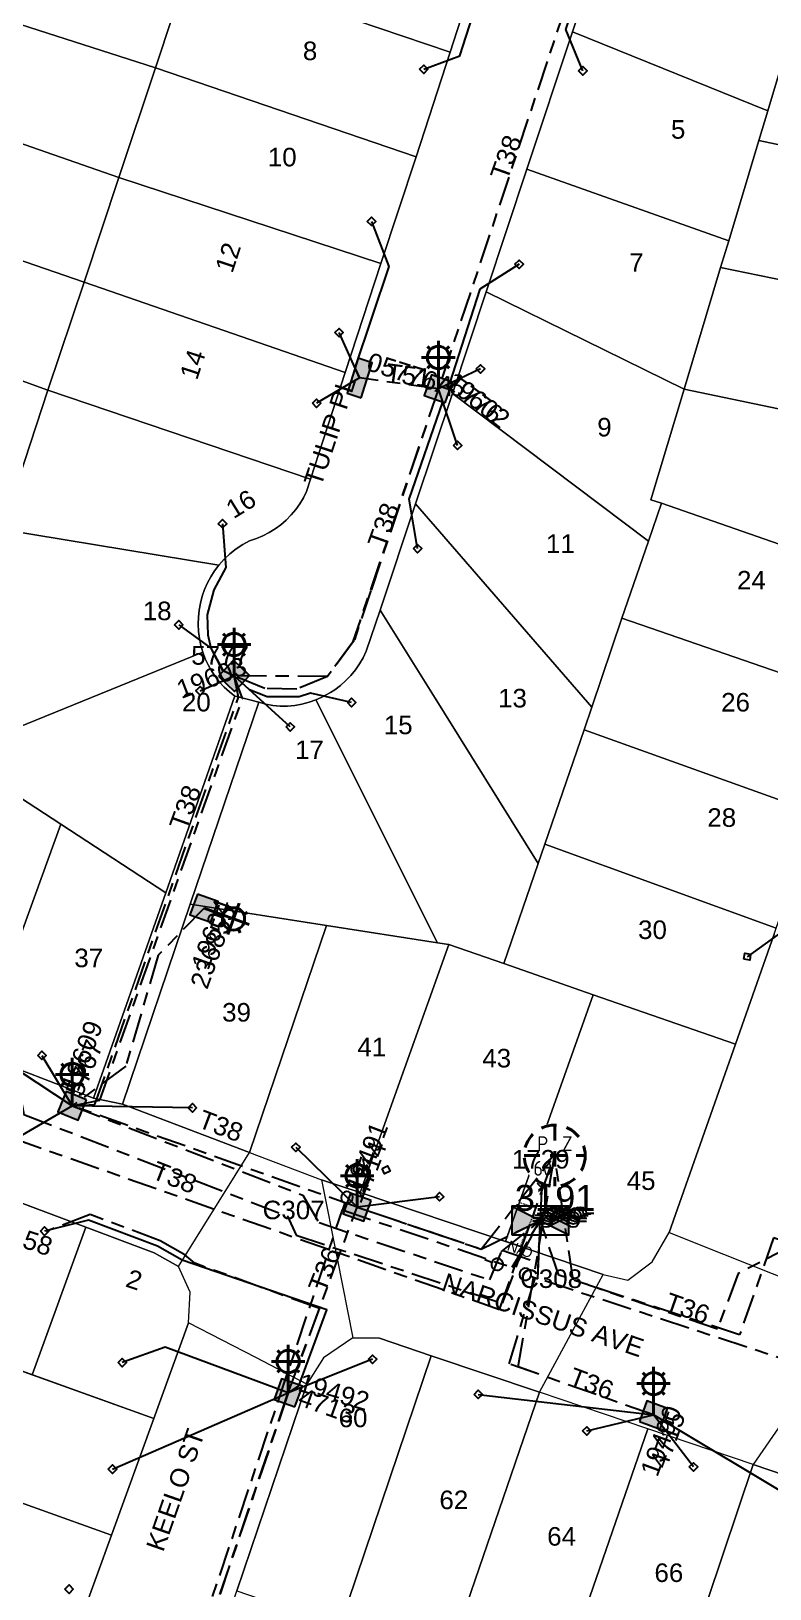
# Model space of a CAD drawing. Header units: metres. Extents: x 301341 to 310479, y 6262403 to 6265281.
# Drawn here: x 302919.6 to 303019.1, y 6264312.3 to 6264522.2 of the extents above; entities that cross this region are included whole.
import ezdxf
from ezdxf.enums import TextEntityAlignment as Align

# ---------------------------------------------------------------- set-up
doc = ezdxf.new("R2010")
doc.units = ezdxf.units.M
for name, pattern in [('Cable Exist UG', [8.2, 4, -1.2, 1.8, -1.2]), ('Dash', [5, 3, -2]), ('HIDDEN', [0.375, 0.25, -0.125]), ('HIDDEN2', [0.1875, 0.125, -0.0625])]:
    doc.linetypes.add(name, pattern=pattern)
doc.layers.get('0').update_dxf_attribs({"color": 6})
for name, color, linetype, lineweight in [('Cadastre Buildings_SP_EXT', 9, 'Continuous', 5), ('Cadastre Land Parcels_SP_EXT', 9, 'Continuous', 5), ('Cadastre Other Property_SP_EXT', 9, 'HIDDEN', 5), ('Cadastre Roads_SP_EXT', 9, 'Continuous', 5)]:
    doc.layers.add(name, color=color, linetype=linetype, lineweight=lineweight)
for name, color, linetype in [('Equip_HV_EXT', 7, 'Continuous'), ('Equip_LV_EXT', 7, 'Continuous'), ('Equip_SL_EXT', 7, 'Continuous'), ('Equip_SP_SL_EXT', 7, 'Continuous'), ('Mains_HV_EXT', 7, 'Continuous'), ('Mains_LV_EXT', 7, 'Continuous'), ('Mains_SL_EXT', 7, 'Continuous'), ('Services_SP_EXT', 7, 'Continuous'), ('Sub_SP_EXT', 7, 'Continuous'), ('SupportsUG_SP_LV_EXT', 7, 'Continuous'), ('SupportsUG_SP_LV_SL_EXT', 7, 'Continuous'), ('Trench_SP_EXT', 7, 'Continuous')]:
    doc.layers.add(name, color=color, linetype=linetype)
doc.styles.add('COLUMN_LABEL', font='arial.ttf')
doc.styles.add('iecARIAL', font='arial.ttf', dxfattribs={"height": 2})
doc.styles.add('IESYMBOL1', font='isocp.shx')
doc.styles.add('POLE_LABEL', font='arial.ttf')
doc.styles.add('SLCP_LABEL', font='arial.ttf', dxfattribs={"height": 3.5})
doc.styles.get("Standard").update_dxf_attribs({"font": 'arial.ttf'})
doc.styles.add('SWITCH_LABEL', font='arial.ttf', dxfattribs={"height": 2.5})

# ---------------------------------------------------------------- blocks, each defined once
blk = doc.blocks.new('SUB_PADMOUNT_EXT')
for points in [[(0, 0), (-3.84, 1.92), (-3.84, -1.92)], [(0, 0), (3.84, 1.92), (3.84, -1.92)]]:
    blk.add_hatch(color=256).paths.add_polyline_path(points)
for p, q in [((3.84, 1.92), (-3.84, -1.92)), ((-3.84, 1.92), (3.84, -1.92))]:
    blk.add_line(p, q)
blk.add_lwpolyline([(-3.84, -1.92), (3.84, -1.92), (3.84, 1.92), (-3.84, 1.92)], close=True)
for tag, height, flags, p in [('ASSET_NUM', 3.5, 8, (2, 2)), ('STREET_CODE', 0.2, 9, (1.5, 0)), ('CONSTRUCTED_VOLTAGE', 0.2, 9, (1.5, -0.2)), ('OPERATING_VOLTAGE', 0.2, 9, (1.5, -0.6)), ('ORIENTATION', 0.2, 9, (1.5, -0.8)), ('OWNED_BY', 0.2, 9, (1.5, -1)), ('OPERATED_BY', 0.2, 9, (1.5, -1.2)), ('SECONDARY_VOLTAGE', 0.2, 9, (1.5, -1.6)), ('STATE', 0.2, 9, (1.5, -1.8)), ('SUBSTATION_TYPE', 0.2, 9, (1.5, -2.2)), ('NO_PHASES', 0.2, 9, (1.5, -0.4)), ('MAINTAINED_BY', 0.2, 9, (1.5, -1.4)), ('PARENT', 0.2, 9, (1.5, -2)), ('STREETNAME', 0.2, 9, (1.5, -3)), ('SUBURB', 0.2, 9, (1.5, -3.2)), ('Z', 0.2, 1, (1.5, -3.6)), ('USAGE', 0.2, 9, (1.5, -2.4)), ('LEGEND', 0.2, 9, (1.5, -2.6)), ('LOCATION', 0.2, 9, (1.5, -2.8)), ('NOTES', 0.2, 9, (1.5, -3.4))]:
    blk.add_attdef(tag, text='', height=height, dxfattribs=dict(flags=flags)).set_placement(p, align=Align.MIDDLE_LEFT)
blk = doc.blocks.new('COLUMN_EXT')
blk.add_hatch(color=256).paths.add_polyline_path([(-1.49, 1.48), (-1.49, -1.49), (1.48, -1.49), (1.48, 1.48)])
blk.add_lwpolyline([(-1.49, -1.49), (1.48, -1.49), (1.48, 1.48), (-1.49, 1.48)], close=True)
for tag, height, style, flags, p in [('ASSET_NUM', 2.5, 'COLUMN_LABEL', 8, (2, 2)), ('STRUCTURE_PLANT_NUMBER', 0.2, 'POLE_LABEL', 9, (1.81, 0.03)), ('STREET_CODE', 0.2, 'COLUMN_LABEL', 9, (1.81, -0.2))]:
    blk.add_attdef(tag, text='', height=height, dxfattribs=dict(style=style, flags=flags)).set_placement(p, align=Align.MIDDLE_LEFT)
at = {"flags": 9}
for tag, p in [('COLUMN_TYPE', (1.81, -0.4)), ('OWNED_BY', (1.81, -0.6)), ('STATE', (1.81, -0.8)), ('USAGE', (1.81, -1)), ('STREETNAME', (1.81, -1.6)), ('SUBURB', (1.81, -1.8)), ('LEGEND', (1.81, -1.2)), ('LOCATION', (1.81, -1.4)), ('NOTES', (1.81, -2))]:
    blk.add_attdef(tag, text='', height=0.2, dxfattribs=at).set_placement(p, align=Align.MIDDLE_LEFT)
at = {"flags": 1}
blk.add_attdef('Z', (1.81, -2.35), '', height=0.2, dxfattribs=at)
blk = doc.blocks.new('PILLAR_EXT')
blk.add_hatch(color=256).paths.add_polyline_path([(-2.475, 0.99), (-2.475, -0.99), (2.475, -0.99), (2.475, 0.99)])
blk.add_lwpolyline([(-2.475, -0.99), (2.475, -0.99), (2.475, 0.99), (-2.475, 0.99)], close=True)
at = {"style": 'iecARIAL', "flags": 8}
blk.add_attdef('ASSET_NUM', (1.5, 3.5), '', height=2.5, dxfattribs=at)
for tag, p, flags in [('OWNED_BY', (0, -0.2), 9), ('STATE', (0, -0.4), 9), ('SUPPORT_TYPE', (0, -0.6), 9), ('STREETNAME', (0, -1.8), 9), ('SUBURB', (0, -2), 1), ('USAGE', (0, -0.8), 9), ('LEGEND', (0, -1), 9), ('LOCATION', (0, -1.2), 9), ('NOTES', (0, -1.4), 9), ('PARENT', (0, -1.6), 9)]:
    blk.add_attdef(tag, p, '', height=0.2, dxfattribs=dict(flags=flags))
blk = doc.blocks.new('SL_LANTERN_EXT')
at = {"lineweight": 40}
for p, q in [((0, 1.97), (0, 6.47)), ((-2.25, 4.22), (2.25, 4.22)), ((-1.46, 5.68), (-1.06, 5.28)), ((1.46, 5.68), (1.06, 5.28)), ((-1.46, 2.76), (-1.06, 3.16)), ((0, 0), (0, 2.72)), ((1.46, 2.76), (1.06, 3.16))]:
    blk.add_line(p, q, dxfattribs=at)
blk.add_circle((0, 4.22), 1.5, dxfattribs=at)
at = {"style": 'iecARIAL', "flags": 8}
blk.add_attdef('ASSET_NUM', (1.5, 1.5), '', height=2.5, dxfattribs=at)
for tag, p, height, flags in [('OPERATING_VOLTAGE', (0.98, -1.65), 0.2, 9), ('ORIENTATION', (0.98, -1.85), 0.2, 9), ('OWNED_BY', (0.98, -2.05), 0.2, 9), ('STATE', (0.98, -2.25), 0.2, 9), ('CONSTRUCTED_VOLTAGE', (0.98, -0.65), 0.2, 9), ('CONTROL_TYPE', (0.98, -0.85), 0.2, 9), ('LANTERN_PURPOSE', (0.98, -1.05), 0.2, 9), ('LANTERN_TYPE', (0.98, -1.25), 0.2, 9), ('NO_PHASES', (0.98, -1.45), 0.2, 9), ('LNUMBER', (2.18, -3.25), 2.5, 8), ('USAGE', (0.98, -2.45), 0.2, 9), ('CEXIST', (0.98, -2.65), 0.2, 9), ('CNEW', (0.98, -2.85), 0.2, 9), ('CNUMBER', (0.98, -3.05), 0.2, 9), ('CREMOVE', (0.98, -3.25), 0.2, 9), ('CREPLACE', (0.98, -3.45), 0.2, 9), ('LKINGHEIGHT', (0.98, -3.65), 0.2, 9), ('LBRACKET', (0.98, -3.85), 0.2, 9), ('LBRACKETVOCAB', (0.98, -4.05), 0.2, 9), ('LCATEGORY', (0.98, -4.25), 0.2, 9), ('LCHARGE1', (0.98, -4.45), 0.2, 9), ('LCHARGE1PERCENT', (0.98, -4.65), 0.2, 9), ('LCHARGE2', (0.98, -4.85), 0.2, 9), ('LCHARGE2PERCENT', (0.98, -5.05), 0.2, 9), ('LCHARGE3', (0.98, -5.25), 0.2, 9), ('LCHARGE3PERCENT', (0.98, -5.45), 0.2, 9), ('LEXIST', (0.98, -5.65), 0.2, 9), ('LLAMP', (0.98, -5.85), 0.2, 9), ('LLAMPVOCAB', (0.98, -6.05), 0.2, 9), ('LMAST', (0.98, -6.25), 0.2, 9), ('LMASTVOCAB', (0.98, -6.45), 0.2, 9), ('LNEW', (0.98, -6.65), 0.2, 9), ('LANTNUMBER', (0.98, -6.85), 0.2, 9), ('LOUTREACH', (0.98, -7.25), 0.2, 9), ('LOUTREACHVOCAB', (0.98, -7.45), 0.2, 9), ('LRATECODE', (0.98, -7.65), 0.2, 9), ('LREMOVE', (0.98, -7.85), 0.2, 9), ('LREPLACE', (0.98, -8.05), 0.2, 9), ('LTYPE', (0.98, -8.25), 0.2, 9), ('LTYPEVOCAB', (0.98, -8.45), 0.2, 9), ('STREETNAME', (0.98, -9.25), 0.2, 9), ('SUBURB', (0.98, -9.45), 0.2, 1), ('LEGEND', (0.98, -8.65), 0.2, 9), ('LOCATION', (0.98, -8.85), 0.2, 9), ('NOTES', (0.98, -9.05), 0.2, 9)]:
    blk.add_attdef(tag, p, '', height=height, dxfattribs=dict(flags=flags))
blk = doc.blocks.new('CCP_EXT')
at = {"flags": 9}
for tag, p in [('STATE', (0, -1.8)), ('NOTES', (0, -2))]:
    blk.add_attdef(tag, text='', height=0.2, dxfattribs=at).set_placement(p, align=Align.MIDDLE_LEFT)
blk.add_wipeout([(0, 0.57), (0.57, 0), (0, -0.57), (-0.57, 0)])
blk.add_lwpolyline([(-0.57, 0), (0, 0.57), (0.57, 0), (0, -0.57), (-0.57, 0)])
at = {"flags": 1}
blk.add_attdef('Z', (0, 0), '', height=0.2, dxfattribs=at)
at = {"flags": 9}
for tag, p in [('CCP_TYPE', (0, 0)), ('CONSTRUCTED_VOLTAGE', (0, -0.2)), ('OPERATING_VOLTAGE', (0, -0.6)), ('ORIENTATION', (0, -0.8)), ('OWNED_BY', (0, -1)), ('NO_PHASES', (0, -0.4)), ('USAGE', (0, -1.2)), ('LEGEND', (0, -1.4)), ('LIFE_SUPPORT', (0, -1.6))]:
    blk.add_attdef(tag, text='', height=0.2, dxfattribs=at).set_placement(p, align=Align.MIDDLE_LEFT)
blk = doc.blocks.new('LV_UG_DFUSE_CLOSED_EXT')
for points in [[(1, 0), (0, 0)], [(5.04, 0.73), (2.16, -0.72)], [(5.05, -0.71), (2.16, 0.72)], [(6.2, 0.01), (7.2, 0.01)]]:
    blk.add_lwpolyline(points)
for centre in [(1.8, 0), (5.4, 0.01)]:
    blk.add_circle(centre, 0.8)
at = {"flags": 9}
for tag, p in [('ACTUAL_STATUS', (0, 0)), ('CONSTRUCTED_VOLTAGE', (0, -0.2)), ('OPERATING_VOLTAGE', (0, -0.6)), ('ORIENTATION', (0, -0.8)), ('STATE', (0, -1)), ('SWITCH_TYPE', (0, -1.2)), ('NO_PHASES', (0, -0.4)), ('USAGE', (0, -1.4)), ('NOTES', (0, -1.6))]:
    blk.add_attdef(tag, text='', height=0.2, dxfattribs=at).set_placement(p, align=Align.MIDDLE_LEFT)
at = {"flags": 1}
blk.add_attdef('Z', (0, 0), '', height=0.2, dxfattribs=at)
blk = doc.blocks.new('SWG_HOLEC_SU_NO_EXT')
blk.add_line((1.8, -2), (5.8, -2))
for points in [[(1, 0), (0, 0)], [(6.6, 0), (7.6, 0)]]:
    blk.add_lwpolyline(points)
for points in [[(1.8, -0.8, 1), (1.8, 0.8, 1)], [(5.8, -0.8, 1), (5.8, 0.8, 1)]]:
    blk.add_lwpolyline(points, format="xyb", close=True)
at = {"insert": (5.31, -3.64), "char_height": 1.4, "width": 3.8863, "attachment_point": 1, "rotation": 180}
blk.add_mtext('{\\fArial|b0|i0|c0|p34;N/O}', dxfattribs=at)
at = {"style": 'SWITCH_LABEL', "flags": 8}
blk.add_attdef('ASSET_NUM', text='', height=2.5, rotation=179.9544, dxfattribs=at).set_placement((-2.4, 0), align=Align.MIDDLE_LEFT)
at = {"flags": 1}
blk.add_attdef('Z', (0, 0), '', height=0.2, dxfattribs=at)
at = {"flags": 9}
for tag, p in [('ACTUAL_STATUS', (0, -0.4)), ('CONSTRUCTED_VOLTAGE', (0, -0.6)), ('OPERATING_VOLTAGE', (0, -1)), ('ORIENTATION', (0, -1.2)), ('OWNED_BY', (0, -1.4)), ('STATE', (0, -1.8)), ('SWITCH_TYPE', (0, -2)), ('NO_PHASES', (0, -0.8)), ('PARENT', (0, -1.6)), ('USAGE', (0, -2.2)), ('STREETNAME', (0, -2.6)), ('SUBURB', (0, -2.8)), ('LOCATION', (0, -2.4)), ('NOTES', (0, -3))]:
    blk.add_attdef(tag, text='', height=0.2, dxfattribs=at).set_placement(p, align=Align.MIDDLE_LEFT)
at = {"style": 'SWITCH_LABEL', "flags": 9}
blk.add_attdef('STREET_CODE', text='', height=0.2, dxfattribs=at).set_placement((0, -0.2), align=Align.MIDDLE_LEFT)
blk = doc.blocks.new('SWG_HOLEC_SU_EXT')
blk.add_line((1.8, -2), (5.8, -2))
for points in [[(1, 0), (0, 0)], [(6.6, 0), (7.6, 0)]]:
    blk.add_lwpolyline(points)
for points in [[(1.8, -0.8, 1), (1.8, 0.8, 1)], [(5.8, -0.8, 1), (5.8, 0.8, 1)]]:
    blk.add_lwpolyline(points, format="xyb", close=True)
at = {"style": 'SWITCH_LABEL', "flags": 8}
blk.add_attdef('ASSET_NUM', text='', height=2.5, rotation=179.9544, dxfattribs=at).set_placement((-2.4, 0), align=Align.MIDDLE_LEFT)
at = {"flags": 1}
blk.add_attdef('Z', (0, 0), '', height=0.2, dxfattribs=at)
at = {"flags": 9}
for tag, p in [('ACTUAL_STATUS', (0, -0.4)), ('CONSTRUCTED_VOLTAGE', (0, -0.6)), ('OPERATING_VOLTAGE', (0, -1)), ('ORIENTATION', (0, -1.2)), ('OWNED_BY', (0, -1.4)), ('STATE', (0, -1.8)), ('SWITCH_TYPE', (0, -2)), ('NO_PHASES', (0, -0.8)), ('PARENT', (0, -1.6)), ('USAGE', (0, -2.2)), ('STREETNAME', (0, -2.6)), ('SUBURB', (0, -2.8)), ('LOCATION', (0, -2.4)), ('NOTES', (0, -3))]:
    blk.add_attdef(tag, text='', height=0.2, dxfattribs=at).set_placement(p, align=Align.MIDDLE_LEFT)
at = {"style": 'SWITCH_LABEL', "flags": 9}
blk.add_attdef('STREET_CODE', text='', height=0.2, dxfattribs=at).set_placement((0, -0.2), align=Align.MIDDLE_LEFT)
blk = doc.blocks.new('SLCP_ZELL_EXT')
blk.add_wipeout([(-0.14, 4.3), (-0.4, 4.28), (-0.67, 4.25), (-0.94, 4.2), (-1.2, 4.13), (-1.46, 4.05), (-1.71, 3.95), (-1.95, 3.83), (-2.19, 3.7), (-2.42, 3.56), (-2.64, 3.4), (-2.85, 3.23), (-3.04, 3.04), (-3.23, 2.85), (-3.4, 2.64), (-3.56, 2.42), (-3.7, 2.19), (-3.83, 1.95), (-3.95, 1.71), (-4.05, 1.46), (-4.13, 1.2), (-4.2, 0.94), (-4.25, 0.67), (-4.28, 0.4), (-4.3, 0.14), (-4.3, -0.14), (-4.28, -0.4), (-4.25, -0.67), (-4.2, -0.94), (-4.13, -1.2), (-4.05, -1.46), (-3.95, -1.71), (-3.83, -1.95), (-3.7, -2.19), (-3.56, -2.42), (-3.4, -2.64), (-3.23, -2.85), (-3.04, -3.04), (-2.85, -3.23), (-2.64, -3.4), (-2.42, -3.56), (-2.19, -3.7), (-1.95, -3.83), (-1.71, -3.95), (-1.46, -4.05), (-1.2, -4.13), (-0.94, -4.2), (-0.67, -4.25), (-0.4, -4.28), (-0.14, -4.3), (0.14, -4.3), (0.4, -4.28), (0.67, -4.25), (0.94, -4.2), (1.2, -4.13), (1.46, -4.05), (1.71, -3.95), (1.95, -3.83), (2.19, -3.7), (2.42, -3.56), (2.64, -3.4), (2.85, -3.23), (3.04, -3.04), (3.23, -2.85), (3.4, -2.64), (3.56, -2.42), (3.7, -2.19), (3.83, -1.95), (3.95, -1.71), (4.05, -1.46), (4.13, -1.2), (4.2, -0.94), (4.25, -0.67), (4.28, -0.4), (4.3, -0.14), (4.3, 0.14), (4.28, 0.4), (4.25, 0.67), (4.2, 0.94), (4.13, 1.2), (4.05, 1.46), (3.95, 1.71), (3.83, 1.95), (3.7, 2.19), (3.56, 2.42), (3.4, 2.64), (3.23, 2.85), (3.04, 3.04), (2.85, 3.23), (2.64, 3.4), (2.42, 3.56), (2.19, 3.7), (1.95, 3.83), (1.71, 3.95), (1.46, 4.05), (1.2, 4.13), (0.94, 4.2), (0.67, 4.25), (0.4, 4.28), (0.14, 4.3)])
at = {"linetype": 'Dash', "lineweight": 40, "ltscale": 0.7}
for p, q in [((0, 4.11), (0, -4.11)), ((-4.11, 0), (4.11, 0))]:
    blk.add_line(p, q, dxfattribs=at)
blk.add_circle((0, 0), 4.11, dxfattribs=at)
at = {"lineweight": 40, "style": 'IESYMBOL1'}
for s, p in [('P', (-1.6, 0)), ('Z', (1.7, 0)), ('60', (-1.61, -3.31))]:
    blk.add_text(s, height=2, dxfattribs=at).set_placement(p, align=Align.BOTTOM_CENTER)
at = {"style": 'SLCP_LABEL'}
for tag, height, flags, p in [('ASSET_NUM', 2.5, 8, (2, 2)), ('STREET_CODE', 0.2, 9, (0, -0.2))]:
    blk.add_attdef(tag, text='', height=height, dxfattribs=dict(at, flags=flags)).set_placement(p, align=Align.MIDDLE_LEFT)
at = {"flags": 1}
blk.add_attdef('Z', (0, 0), '', height=0.2, dxfattribs=at)
at = {"flags": 9}
for tag, p in [('CONSTRUCTED_VOLTAGE', (0, -0.4)), ('CONTROL_TYPE', (0, -0.6)), ('OPERATING_VOLTAGE', (0, -1)), ('ORIENTATION', (0, -1.2)), ('OWNED_BY', (0, -1.4)), ('STATE', (0, -2)), ('NO_PHASES', (0, -0.8)), ('USAGE', (0, -1.6)), ('LOCATION', (0, -1.8)), ('NOTES', (0, -2.2))]:
    blk.add_attdef(tag, text='', height=0.2, dxfattribs=at).set_placement(p, align=Align.MIDDLE_LEFT)

msp = doc.modelspace()

# ---------------------------------------------------------------- linework, layer by layer
at = {"layer": 'Cadastre Buildings_SP_EXT', "linetype": 'Continuous'}
msp.add_lwpolyline([(302936.31, 6264517.28), (302901.03, 6264528.61), (302896.2, 6264514.74), (302931.4, 6264502.47), (302936.31, 6264517.28)], close=True, dxfattribs=at)
at = {"layer": 'Cadastre Land Parcels_SP_EXT', "linetype": 'Continuous'}
for points in [[(302980.84, 6264534.27), (302945.75, 6264545.67), (302940.94, 6264531.28), (302976.03, 6264519.38), (302980.84, 6264534.27)], [(302940.94, 6264531.28), (302905.98, 6264542.82), (302901.03, 6264528.61), (302936.31, 6264517.28), (302940.94, 6264531.28)], [(303023.03, 6264525.57), (303024.44, 6264530.29), (303014.37, 6264534.4), (302998.74, 6264540.81), (302992.5, 6264522.1), (303018.82, 6264511.46), (303023.03, 6264525.57)], [(302976.03, 6264519.38), (302940.94, 6264531.28), (302936.31, 6264517.28), (302971.42, 6264505.28), (302976.03, 6264519.38)], [(303051.35, 6264519.64), (303023.03, 6264525.57), (303018.82, 6264511.46), (303017.59, 6264507.45), (303047.53, 6264501.14), (303051.35, 6264519.64)], [(303018.82, 6264511.46), (302992.5, 6264522.1), (302986.35, 6264503.59), (303013.55, 6264493.96), (303017.59, 6264507.45), (303018.82, 6264511.46)], [(302971.42, 6264505.28), (302936.31, 6264517.28), (302931.4, 6264502.47), (302966.7, 6264490.88), (302971.42, 6264505.28)], [(302931.4, 6264502.47), (302896.2, 6264514.74), (302891.46, 6264501.23), (302891.23, 6264500.58), (302926.72, 6264488.39), (302931.4, 6264502.47)], [(303047.53, 6264501.14), (303017.59, 6264507.45), (303013.55, 6264493.96), (303012.42, 6264490.35), (303043.95, 6264483.88), (303047.53, 6264501.14)], [(302966.7, 6264490.88), (302931.4, 6264502.47), (302926.72, 6264488.39), (302961.89, 6264476.18), (302966.7, 6264490.88)], [(303013.55, 6264493.96), (302986.35, 6264503.59), (302980.87, 6264487.06), (303007.53, 6264473.95), (303012.42, 6264490.35), (303013.55, 6264493.96)], [(302926.72, 6264488.39), (302891.23, 6264500.58), (302886.45, 6264486.67), (302888.73, 6264485.81), (302921.85, 6264473.82), (302926.72, 6264488.39)], [(303043.95, 6264483.88), (303012.42, 6264490.35), (303007.53, 6264473.95), (303040.48, 6264467.1), (303043.95, 6264483.88)], [(302961.89, 6264476.18), (302926.72, 6264488.39), (302921.85, 6264473.83), (302957.22, 6264461.82), (302961.89, 6264476.18)], [(303004.47, 6264458.59), (303003.04, 6264459.06), (303007.53, 6264473.95), (302980.87, 6264487.06), (302976.33, 6264473.37), (303002.75, 6264453.46), (303004.47, 6264458.59)], [(302921.85, 6264473.83), (302888.73, 6264485.81), (302883.74, 6264471.68), (302917.12, 6264459.38), (302921.85, 6264473.83)], [(302957.22, 6264461.82), (302921.85, 6264473.83), (302917.12, 6264459.38), (302915.7, 6264455.04), (302944.88, 6264450.25), (302945.59, 6264451.04), (302946.36, 6264451.77), (302947.2, 6264452.43), (302948.08, 6264453.02), (302949.01, 6264453.53), (302949.92, 6264453.82), (302950.8, 6264454.19), (302951.65, 6264454.63), (302952.46, 6264455.13), (302953.23, 6264455.69), (302953.95, 6264456.32), (302954.62, 6264457), (302955.23, 6264457.73), (302955.78, 6264458.51), (302956.27, 6264459.32), (302956.69, 6264460.18), (302957.22, 6264461.82)], [(302999.16, 6264443.07), (303002.75, 6264453.46), (302976.33, 6264473.37), (302971.34, 6264458.48), (302995.1, 6264431.08), (302999.16, 6264443.07)], [(303040.48, 6264467.1), (303007.53, 6264473.95), (303003.04, 6264459.06), (303004.47, 6264458.59), (303036.17, 6264447.52), (303036.73, 6264449.03), (303040.48, 6264467.1)], [(302987.88, 6264410.02), (302988.78, 6264412.63), (302994.06, 6264428.03), (302995.1, 6264431.08), (302971.34, 6264458.48), (302966.59, 6264444.17), (302973.53, 6264433.03), (302987.88, 6264410.02)], [(303036.17, 6264447.52), (303004.47, 6264458.59), (303002.75, 6264453.46), (302999.16, 6264443.07), (303030.75, 6264432.17), (303036.17, 6264447.52)], [(302944.88, 6264450.25), (302915.7, 6264455.04), (302912.13, 6264444.38), (302910.49, 6264434.09), (302910.08, 6264431.53), (302909.02, 6264424.82), (302942.7, 6264438.49), (302942.44, 6264439.42), (302942.24, 6264440.36), (302942.12, 6264441.31), (302942.07, 6264442.27), (302942.1, 6264443.23), (302942.2, 6264444.18), (302942.37, 6264445.13), (302942.62, 6264446.05), (302942.94, 6264446.96), (302943.33, 6264447.83), (302943.78, 6264448.68), (302944.3, 6264449.48), (302944.88, 6264450.25)], [(302987.88, 6264410.02), (302973.53, 6264433.03), (302966.59, 6264444.17), (302964.71, 6264438.63), (302964.29, 6264437.76), (302963.81, 6264436.92), (302963.26, 6264436.12), (302962.65, 6264435.37), (302961.98, 6264434.68), (302961.26, 6264434.03), (302960.49, 6264433.45), (302959.92, 6264433.09), (302958.65, 6264432.4), (302957.94, 6264432.09), (302974.3, 6264399.33), (302975.83, 6264399.09), (302983.27, 6264396.54), (302987.88, 6264410.02)], [(303030.75, 6264432.17), (302999.16, 6264443.07), (302995.1, 6264431.08), (302994.06, 6264428.03), (303025.37, 6264416.79), (303030.66, 6264431.91), (303030.75, 6264432.17)], [(302947.02, 6264432.59), (302946.29, 6264433.16), (302945.6, 6264433.79), (302944.97, 6264434.47), (302944.39, 6264435.2), (302943.87, 6264435.97), (302943.42, 6264436.78), (302943.03, 6264437.63), (302942.7, 6264438.49), (302909.02, 6264424.82), (302923.58, 6264415.31), (302937.7, 6264406.09), (302946.99, 6264432.51), (302947.02, 6264432.59)], [(302974.3, 6264399.33), (302957.94, 6264432.09), (302957.01, 6264431.75), (302956.06, 6264431.49), (302955.1, 6264431.31), (302954.12, 6264431.22), (302953.13, 6264431.22), (302952.15, 6264431.31), (302951.19, 6264431.48), (302950.24, 6264431.75), (302940.98, 6264404.54), (302959.38, 6264401.68), (302974.3, 6264399.33)], [(303025.37, 6264416.79), (302994.06, 6264428.03), (302988.78, 6264412.63), (303019.95, 6264401.29), (303025.17, 6264416.1), (303025.37, 6264416.79)], [(302923.58, 6264415.31), (302909.02, 6264424.82), (302907.72, 6264420.6), (302898.23, 6264389.82), (302912.35, 6264384.4), (302923.58, 6264415.31)], [(302937.7, 6264406.09), (302923.58, 6264415.31), (302912.35, 6264384.4), (302927.97, 6264378.4), (302937.7, 6264406.09)], [(303019.95, 6264401.29), (302988.78, 6264412.63), (302987.88, 6264410.02), (302983.27, 6264396.54), (302995.29, 6264392.34), (303014.47, 6264385.66), (303019.67, 6264400.48), (303019.95, 6264401.29)], [(302959.38, 6264401.68), (302940.98, 6264404.54), (302931.88, 6264377.57), (302949, 6264371.09), (302959.38, 6264401.68)], [(302974.3, 6264399.33), (302959.38, 6264401.68), (302949, 6264371.09), (302958.69, 6264367.39), (302963.91, 6264365.68), (302975.83, 6264399.09), (302974.3, 6264399.33)], [(302983.27, 6264396.54), (302975.83, 6264399.09), (302963.91, 6264365.68), (302983.47, 6264359.06), (302995.29, 6264392.34), (302983.27, 6264396.54)], [(303014.47, 6264385.66), (302995.29, 6264392.34), (302983.47, 6264359.06), (302996.65, 6264354.62), (302999.96, 6264353.89), (303003.22, 6264356.35), (303005.54, 6264360.3), (303014.47, 6264385.66)], [(302926.93, 6264361.02), (302913.39, 6264366.1), (302906.04, 6264346.04), (302919.7, 6264341.13), (302926.93, 6264361.02)], [(302940.76, 6264348.14), (302940.98, 6264352.24), (302939.41, 6264355.71), (302936.17, 6264357.55), (302926.93, 6264361.02), (302919.7, 6264341.13), (302936.1, 6264335.24), (302940.76, 6264348.14)], [(302936.1, 6264335.24), (302906.03, 6264346.04), (302901.14, 6264332.72), (302900.31, 6264330.3), (302930.41, 6264319.52), (302936.1, 6264335.24)], [(302973.47, 6264343.69), (302966.5, 6264346.05), (302962.9, 6264346.08), (302958.95, 6264343.41), (302956.72, 6264339.86), (302947.27, 6264311.98), (302961.18, 6264307.25), (302973.47, 6264343.69)], [(302988.05, 6264338.76), (302973.47, 6264343.69), (302961.18, 6264307.25), (302975.58, 6264302.35), (302988.05, 6264338.76)], [(302990.08, 6264297.41), (303002.66, 6264333.84), (302988.05, 6264338.76), (302975.58, 6264302.35), (302990.08, 6264297.41)], [(303016.85, 6264329.02), (303002.66, 6264333.84), (302990.08, 6264297.41), (303004.56, 6264292.48), (303016.85, 6264329.02)], [(302930.41, 6264319.52), (302900.31, 6264330.3), (302895.19, 6264316.36), (302924.34, 6264302.8), (302930.41, 6264319.52)], [(303031.86, 6264323.91), (303016.85, 6264329.02), (303004.56, 6264292.48), (303019.34, 6264287.45), (303031.86, 6264323.91)]]:
    msp.add_lwpolyline(points, close=True, dxfattribs=at)
at = {"layer": 'Cadastre Other Property_SP_EXT', "linetype": 'HIDDEN2'}
msp.add_lwpolyline([(302983.47, 6264359.15), (302985.48, 6264358.47), (302987.61, 6264363.56), (302985.31, 6264364.34), (302983.47, 6264359.15)], close=True, dxfattribs=at)
at = {"layer": 'Cadastre Roads_SP_EXT', "linetype": 'Continuous'}
msp.add_lwpolyline([(303141.94, 6264311.76), (303126.31, 6264316.78), (303110.92, 6264320.98), (303096.63, 6264324.9), (303081.16, 6264329.09), (303066.98, 6264332.92), (303052.48, 6264336.85), (303040.34, 6264339.72), (303035.89, 6264341.32), (303027.34, 6264344.27), (303022.45, 6264337.16), (303016.85, 6264329.02), (303031.86, 6264323.91), (303035.48, 6264322.69), (303046.35, 6264319.67), (303061.62, 6264315.39), (303075.91, 6264311.37)], dxfattribs=at)
at = {"layer": 'Mains_HV_EXT', "linetype": 'Cable Exist UG'}
for points in [[(302961.51, 6264363.33), (302984.35, 6264355.6), (302988.16, 6264361.91)], [(302987.84, 6264354.07), (302988.16, 6264361.91)]]:
    msp.add_lwpolyline(points, dxfattribs=at)
at = {"layer": 'Mains_LV_EXT', "linetype": 'Cable Exist UG'}
for points in [[(302974.43, 6264474.01), (302963.83, 6264475.46)], [(302954.21, 6264338.69), (302963.49, 6264363.71)], [(302963.49, 6264363.71), (302965.36, 6264363.08)], [(302965.36, 6264363.08), (302980.2, 6264358.06), (302988.16, 6264361.91)], [(303003.42, 6264335.7), (302983.98, 6264342.59), (302987.87, 6264355.48), (302988.16, 6264361.91)], [(303022.33, 6264358.65), (303019.58, 6264359.58), (303015, 6264346.49), (302990.66, 6264354.54), (302988.16, 6264361.91)], [(302937.1, 6264288.21), (302954.21, 6264338.69)]]:
    msp.add_lwpolyline(points, dxfattribs=at)
at = {"layer": 'Mains_SL_EXT', "linetype": 'Cable Exist UG'}
for points in [[(302954.21, 6264338.69), (302963.49, 6264363.71)], [(302954.21, 6264338.69), (302937.1, 6264288.21)]]:
    msp.add_lwpolyline(points, dxfattribs=at)
at = {"layer": 'Services_SP_EXT'}
msp.add_lwpolyline([(302905.52, 6264365.96), (302925.11, 6264377.36)], dxfattribs=at)

# ---------------------------------------------------------------- block references
at = {"layer": 'Equip_HV_EXT'}
ref = msp.add_blockref('SWG_HOLEC_SU_NO_EXT', (302987.84, 6264354.07), dxfattribs=dict(at, rotation=160.6307862901437))
ref.add_attrib('ASSET_NUM', 'C308', dxfattribs={"layer": '0', "height": 2.5, "style": 'SWITCH_LABEL'}).set_placement((302985.44, 6264355.32), align=Align.TOP_LEFT)
at = {"layer": 'Equip_LV_EXT'}
for p in [(302987.42, 6264362.58), (302987.75, 6264362.82), (302988.16, 6264362.91), (302987.17, 6264361.8), (302987.21, 6264362.22)]:
    msp.add_blockref('LV_UG_DFUSE_CLOSED_EXT', p, dxfattribs=at)
at = {"layer": 'Equip_SP_SL_EXT'}
ref = msp.add_blockref('SL_LANTERN_EXT', (302974.43, 6264474.01), dxfattribs=at)
ref.add_attrib('ASSET_NUM', '19602', dxfattribs={"layer": '0', "height": 2.5, "rotation": 321.8617, "style": 'iecARIAL'}).set_placement((302975.93, 6264475.51), align=Align.MIDDLE_LEFT)
ref = msp.add_blockref('SL_LANTERN_EXT', (302946.91, 6264435.32), dxfattribs=at)
ref.add_attrib('ASSET_NUM', '19603', dxfattribs={"layer": '0', "height": 2.5, "rotation": 20.9954, "style": 'iecARIAL'}).set_placement((302948.41, 6264436.82), align=Align.MIDDLE_RIGHT)
ref = msp.add_blockref('SL_LANTERN_EXT', (302942.87, 6264403.99), dxfattribs=dict(at, rotation=250.2078264920328))
ref.add_attrib('ASSET_NUM', '19604', dxfattribs={"layer": '0', "height": 2.5, "rotation": 70.2803, "style": 'iecARIAL'}).set_placement((302944.37, 6264405.5), align=Align.TOP_RIGHT)
ref = msp.add_blockref('SL_LANTERN_EXT', (302925.11, 6264377.36), dxfattribs=at)
ref.add_attrib('ASSET_NUM', '19609', dxfattribs={"layer": '0', "height": 2.5, "rotation": 69.542, "style": 'iecARIAL'}).set_placement((302926.61, 6264378.86), align=Align.BOTTOM_LEFT)
ref = msp.add_blockref('SL_LANTERN_EXT', (302963.49, 6264363.71), dxfattribs=at)
ref.add_attrib('ASSET_NUM', '19491', dxfattribs={"layer": '0', "height": 2.5, "rotation": 69.2812, "style": 'iecARIAL'}).set_placement((302964.99, 6264365.22), align=Align.BOTTOM_LEFT)
ref = msp.add_blockref('SL_LANTERN_EXT', (302954.21, 6264338.69), dxfattribs=at)
ref.add_attrib('ASSET_NUM', '19492', dxfattribs={"layer": '0', "height": 2.5, "rotation": 343.4423, "style": 'iecARIAL'}).set_placement((302955.71, 6264340.19), align=Align.MIDDLE_LEFT)
ref = msp.add_blockref('SL_LANTERN_EXT', (303003.42, 6264335.7), dxfattribs=at)
ref.add_attrib('ASSET_NUM', '19490', dxfattribs={"layer": '0', "height": 2.5, "rotation": 69.8614, "style": 'iecARIAL'}).set_placement((303004.92, 6264337.2), align=Align.TOP_RIGHT)
at = {"layer": 'Sub_SP_EXT'}
ref = msp.add_blockref('SUB_PADMOUNT_EXT', (302988.16, 6264361.91), dxfattribs=at)
ref.add_attrib('ASSET_NUM', '3191', dxfattribs={"layer": '0', "height": 3.5}).set_placement((302990.16, 6264362.16), align=Align.BOTTOM_CENTER)
at = {"layer": 'SupportsUG_SP_LV_EXT'}
ref = msp.add_blockref('PILLAR_EXT', (302963.83, 6264475.46), dxfattribs=dict(at, rotation=72.45009944639479))
ref.add_attrib('ASSET_NUM', '05776A', dxfattribs={"layer": '0', "height": 2.5, "rotation": 342.5866, "style": 'iecARIAL'}).set_placement((302965.33, 6264478.96), align=Align.TOP_LEFT)
at = {"layer": 'SupportsUG_SP_LV_SL_EXT'}
ref = msp.add_blockref('COLUMN_EXT', (302974.43, 6264474.01), dxfattribs=dict(at, rotation=70.57339432262617))
ref.add_attrib('ASSET_NUM', '5776', dxfattribs={"layer": '0', "height": 2.5, "rotation": 323.5518, "style": 'COLUMN_LABEL'}).set_placement((302976.43, 6264474.76), align=Align.MIDDLE_LEFT)
ref = msp.add_blockref('COLUMN_EXT', (302946.91, 6264435.32), dxfattribs=dict(at, rotation=316.6120433982643))
ref.add_attrib('ASSET_NUM', '5777', dxfattribs={"layer": '0', "height": 2.5, "style": 'COLUMN_LABEL'}).set_placement((302948.91, 6264436.07), align=Align.BOTTOM_RIGHT)
ref = msp.add_blockref('COLUMN_EXT', (302942.87, 6264403.99), dxfattribs=dict(at, rotation=250.2078264920328))
ref.add_attrib('ASSET_NUM', '236855', dxfattribs={"layer": '0', "height": 2.5, "rotation": 70.2803, "style": 'COLUMN_LABEL'}).set_placement((302944.87, 6264404.75), align=Align.TOP_RIGHT)
ref = msp.add_blockref('COLUMN_EXT', (302925.11, 6264377.36), dxfattribs=dict(at, rotation=157.7936448017468))
ref.add_attrib('ASSET_NUM', '5767', dxfattribs={"layer": '0', "height": 2.5, "rotation": 67.9023, "style": 'COLUMN_LABEL'}).set_placement((302927.11, 6264378.11), align=Align.BOTTOM_LEFT)
ref = msp.add_blockref('COLUMN_EXT', (302963.49, 6264363.71), dxfattribs=dict(at, rotation=160.5097375877126))
ref.add_attrib('ASSET_NUM', '4714', dxfattribs={"layer": '0', "height": 2.5, "rotation": 69.2812, "style": 'COLUMN_LABEL'}).set_placement((302965.49, 6264364.47), align=Align.BOTTOM_LEFT)
ref = msp.add_blockref('COLUMN_EXT', (302954.21, 6264338.69), dxfattribs=dict(at, rotation=70.18523815284509))
ref.add_attrib('ASSET_NUM', '4713', dxfattribs={"layer": '0', "height": 2.5, "rotation": 340.1487, "style": 'COLUMN_LABEL'}).set_placement((302956.21, 6264339.44), align=Align.TOP_LEFT)
ref = msp.add_blockref('COLUMN_EXT', (303003.42, 6264335.7), dxfattribs=dict(at, rotation=340.1407098629705))
ref.add_attrib('ASSET_NUM', '4715', dxfattribs={"layer": '0', "height": 2.5, "rotation": 70.1769, "style": 'COLUMN_LABEL'}).set_placement((303005.42, 6264336.45), align=Align.TOP_RIGHT)

# ---------------------------------------------------------------- texts
at = {"layer": 'Cadastre Land Parcels_SP_EXT'}
for s, p in [('8', (302956.18, 6264518.3)), ('5', (303005.76, 6264507.71)), ('10', (302951.46, 6264503.98)), ('7', (303000.14, 6264489.78)), ('9', (302995.83, 6264467.58)), ('11', (302988.93, 6264451.89)), ('24', (303014.66, 6264446.96)), ('18', (302934.61, 6264442.82)), ('20', (302939.89, 6264430.52)), ('13', (302982.47, 6264431.06)), ('26', (303012.52, 6264430.51)), ('15', (302967.08, 6264427.45)), ('17', (302955.13, 6264424.1)), ('28', (303010.66, 6264414.97)), ('30', (303001.33, 6264399.85)), ('37', (302925.4, 6264396.05)), ('39', (302945.31, 6264388.72)), ('41', (302963.52, 6264384.04)), ('43', (302980.35, 6264382.54)), ('45', (302999.8, 6264366.03)), ('60', (302961, 6264334.05)), ('62', (302974.57, 6264323.01)), ('64', (302989.09, 6264318.09)), ('66', (303003.54, 6264313.19))]:
    msp.add_text(s, height=2.5, dxfattribs=at).set_placement(p)
for s, rotation, p in [('12', 71.8634, (302946.68, 6264489.48)), ('14', 72.0017, (302941.92, 6264475.06)), ('16', 31.7315, (302946.84, 6264456.41)), ('58', 341.5608, (302918.24, 6264358.3)), ('2', 341.5588, (302932.15, 6264353.05))]:
    msp.add_text(s, height=2.5, rotation=rotation, dxfattribs=at).set_placement(p)
at = {"layer": 'Cadastre Roads_SP_EXT'}
for s, rotation, p in [('NARCISSUS AVE', 341.3271, (302974.7, 6264352.52)), ('KEELO ST', 70.7016, (302937.36, 6264317.12))]:
    msp.add_text(s, height=2.5, rotation=rotation, dxfattribs=at).set_placement(p)
at = {"layer": 'Mains_LV_EXT'}
for s, rotation, p in [('T38', 70.537, (302983.71, 6264501.95)), ('T51', 352.2262, (302967.25, 6264474.99)), ('T38', 70.429, (302967.2, 6264452.38)), ('T38', 70.0372, (302940.47, 6264414.34)), ('T38', 338.6317, (302935.64, 6264367.65)), ('T36', 68.5726, (302959.16, 6264352.04)), ('T36', 340.5939, (303004.73, 6264349.89)), ('T36', 339.3534, (302991.8, 6264339.82))]:
    msp.add_text(s, height=2.5, rotation=rotation, dxfattribs=at).set_placement(p)

# ---------------------------------------------------------------- next in the draw order: block references
at = {"layer": 'Services_SP_EXT'}
for p in [(302972.46, 6264517.07), (302993.89, 6264516.85), (302965.43, 6264496.56), (302985.31, 6264490.78), (302961.05, 6264481.58), (302980.1, 6264476.68), (302958.03, 6264472.05), (302977.03, 6264466.37), (302945.36, 6264455.82), (302971.64, 6264452.46), (302939.46, 6264442.19), (302942.33, 6264433.29), (302962.74, 6264431.72), (302954.48, 6264428.43), (302921.04, 6264384.16), (302941.3, 6264377.1), (302955.23, 6264371.78), (302988.37, 6264366.9), (302974.6, 6264365.11), (302921.4, 6264360.47), (302931.85, 6264342.75), (302965.57, 6264343.2), (302979.81, 6264338.48), (302994.42, 6264333.54), (302930.53, 6264328.39), (303008.79, 6264328.69), (302924.68, 6264312.22)]:
    msp.add_blockref('CCP_EXT', p, dxfattribs=at)
for p, rotation in [((303016.03, 6264397.46), 35.71868340665349), ((302967.39, 6264368.73), 340.1956319601895)]:
    msp.add_blockref('CCP_EXT', p, dxfattribs=dict(at, rotation=rotation))

# ---------------------------------------------------------------- next in the draw order: linework, layer by layer
at = {"layer": 'Cadastre Roads_SP_EXT', "linetype": 'Continuous'}
for points in [[(302980.84, 6264534.27), (302976.03, 6264519.38), (302971.42, 6264505.28), (302966.7, 6264490.88), (302961.89, 6264476.18), (302957.22, 6264461.82), (302956.69, 6264460.18), (302956.27, 6264459.32), (302955.78, 6264458.51), (302955.23, 6264457.73), (302954.62, 6264457), (302953.95, 6264456.32), (302953.23, 6264455.69), (302952.46, 6264455.13), (302951.65, 6264454.63), (302950.8, 6264454.19), (302949.92, 6264453.82), (302949.01, 6264453.53), (302948.08, 6264453.02), (302947.2, 6264452.43), (302946.36, 6264451.77), (302945.59, 6264451.04), (302944.88, 6264450.25), (302944.3, 6264449.48), (302943.78, 6264448.68), (302943.33, 6264447.83), (302942.94, 6264446.96), (302942.62, 6264446.05), (302942.37, 6264445.13), (302942.2, 6264444.18), (302942.1, 6264443.23), (302942.07, 6264442.27), (302942.12, 6264441.31), (302942.24, 6264440.36), (302942.44, 6264439.42), (302942.7, 6264438.49), (302943.03, 6264437.63), (302943.42, 6264436.78), (302943.87, 6264435.97), (302944.39, 6264435.2), (302944.97, 6264434.47), (302945.6, 6264433.79), (302946.29, 6264433.16), (302947.02, 6264432.59), (302947.28, 6264432.52), (302950.24, 6264431.75), (302951.19, 6264431.48), (302952.15, 6264431.31), (302953.13, 6264431.22), (302954.12, 6264431.22), (302955.1, 6264431.31), (302956.06, 6264431.49), (302957.01, 6264431.75), (302957.94, 6264432.09), (302958.65, 6264432.4), (302959.92, 6264433.09), (302960.49, 6264433.45), (302961.26, 6264434.03), (302961.98, 6264434.68), (302962.65, 6264435.37), (302963.26, 6264436.12), (302963.81, 6264436.92), (302964.29, 6264437.76), (302964.71, 6264438.63), (302966.59, 6264444.17), (302971.34, 6264458.48), (302976.33, 6264473.37), (302980.87, 6264487.06), (302986.35, 6264503.59), (302992.5, 6264522.1), (302998.74, 6264540.81)], [(303019.67, 6264400.48), (303014.47, 6264385.66), (303005.54, 6264360.3), (303012.84, 6264357.39), (303022.66, 6264353.48)], [(302913.39, 6264366.1), (302936.17, 6264357.55), (302939.41, 6264355.71), (302942.97, 6264361.43), (302949, 6264371.09), (302931.88, 6264377.57), (302927.97, 6264378.4), (302912.35, 6264384.4)]]:
    msp.add_lwpolyline(points, dxfattribs=at)
for points in [[(302950.24, 6264431.75), (302947.28, 6264432.52), (302947.02, 6264432.59), (302946.99, 6264432.51), (302937.7, 6264406.09), (302927.97, 6264378.4), (302931.88, 6264377.57), (302940.98, 6264404.54), (302950.24, 6264431.75)], [(302963.91, 6264365.68), (302958.69, 6264367.39), (302960.78, 6264356.81), (302962.9, 6264346.08), (302966.5, 6264346.05), (302973.47, 6264343.69), (302988.05, 6264338.76), (302992.56, 6264347.09), (302996.65, 6264354.62), (302983.47, 6264359.06), (302963.91, 6264365.68)], [(302956.72, 6264339.86), (302949.83, 6264343.43), (302940.76, 6264348.14), (302936.1, 6264335.24), (302930.41, 6264319.52), (302924.34, 6264302.8), (302921.2, 6264294.04), (302928.58, 6264290.45), (302938.36, 6264285.69), (302947.27, 6264311.98), (302956.72, 6264339.86)]]:
    msp.add_lwpolyline(points, close=True, dxfattribs=at)
at = {"layer": 'Mains_HV_EXT', "linetype": 'Cable Exist UG'}
for points in [[(302921.51, 6264244.11), (302961.51, 6264363.33)], [(303110.06, 6264317.65), (303073.26, 6264328.13), (303023.75, 6264342.28), (302987.84, 6264354.07)]]:
    msp.add_lwpolyline(points, dxfattribs=at)
at = {"layer": 'Mains_LV_EXT', "linetype": 'Cable Exist UG'}
for points in [[(302996.84, 6264541.45), (302974.43, 6264474.01)], [(302974.43, 6264474.01), (302965.34, 6264446.82), (302963.08, 6264440.07), (302959.5, 6264435.22), (302955.36, 6264433.54), (302951.04, 6264433.6), (302946.91, 6264435.32)], [(302925.11, 6264377.36), (302928.83, 6264378.15), (302948.03, 6264432.26), (302946.91, 6264435.32)]]:
    msp.add_lwpolyline(points, dxfattribs=at)
at = {"layer": 'Mains_SL_EXT', "linetype": 'Cable Exist UG'}
for points in [[(302996.84, 6264541.45), (302974.43, 6264474.01)], [(302974.43, 6264474.01), (302962.88, 6264439.79), (302959.5, 6264435.22), (302946.91, 6264435.32)], [(302925.11, 6264377.36), (302928.17, 6264377.55), (302947.5, 6264432.46), (302946.91, 6264435.32)], [(302942.87, 6264403.99), (302936.68, 6264397.65), (302932.32, 6264382.72), (302925.11, 6264377.36)], [(302963.49, 6264363.71), (302925.11, 6264377.36)]]:
    msp.add_lwpolyline(points, dxfattribs=at)
at = {"layer": 'Services_SP_EXT'}
for points in [[(302972.46, 6264517.07), (302977.33, 6264518.9), (302985.86, 6264545.43), (302996.71, 6264541.38)], [(302993.89, 6264516.85), (302991.62, 6264522.44), (302997.55, 6264539.95), (302996.84, 6264541.45)], [(302965.43, 6264496.56), (302967.74, 6264490.47), (302963.2, 6264476.84), (302963.83, 6264475.46)], [(302985.31, 6264490.78), (302980, 6264487.42), (302975.95, 6264474.7), (302974.43, 6264474.01)], [(302963.83, 6264475.46), (302961.05, 6264481.58)], [(302980.1, 6264476.68), (302974.43, 6264474.01)], [(302963.83, 6264475.46), (302958.03, 6264472.05)], [(302971.64, 6264452.46), (302970.51, 6264459.14), (302975.03, 6264472.26), (302974.43, 6264474.01)], [(302977.03, 6264466.37), (302974.43, 6264474.01)], [(302945.36, 6264455.82), (302945.8, 6264449.91), (302944.18, 6264446.92), (302943.29, 6264443.52), (302943.4, 6264440.86), (302943.79, 6264439.03), (302945.4, 6264436.06), (302946.91, 6264435.32)], [(302939.46, 6264442.19), (302943.79, 6264439.03), (302945.32, 6264436.1), (302946.91, 6264435.32)], [(302942.33, 6264433.29), (302946.91, 6264435.32)], [(302954.48, 6264428.43), (302946.91, 6264435.32)], [(302962.74, 6264431.72), (302957.21, 6264432.98), (302955.67, 6264432.5), (302951.37, 6264432.5), (302949, 6264433.42), (302946.91, 6264435.32)], [(303040.4, 6264410.66), (303026.33, 6264416.51), (303026.33, 6264416.51), (303026.12, 6264415.79), (303020.89, 6264400.96), (303016.03, 6264397.46)], [(302906.17, 6264389.86), (302925.11, 6264377.36)], [(302921.04, 6264384.16), (302925.11, 6264377.36)], [(302941.3, 6264377.1), (302925.11, 6264377.36)], [(302955.23, 6264371.78), (302963.49, 6264363.71)], [(302988.37, 6264366.9), (302988.16, 6264361.91)], [(302974.6, 6264365.11), (302963.49, 6264363.71)], [(302954.21, 6264338.69), (302955.63, 6264339.64), (302955.63, 6264339.64), (302959.43, 6264349.89), (302939.9, 6264356.58), (302939.9, 6264356.58), (302936.6, 6264358.46), (302927.29, 6264361.95), (302921.4, 6264360.47)], [(302954.21, 6264338.69), (302937.62, 6264344.83), (302931.85, 6264342.75)], [(302965.57, 6264343.2), (302954.21, 6264338.69)], [(302930.53, 6264328.39), (302954.21, 6264338.69)], [(302979.81, 6264338.48), (303003.42, 6264335.7)], [(302994.42, 6264333.54), (303003.42, 6264335.7)], [(303008.79, 6264328.69), (303003.42, 6264335.7)], [(303023.48, 6264323.69), (303003.42, 6264335.7)]]:
    msp.add_lwpolyline(points, dxfattribs=at)
at = {"layer": 'Trench_SP_EXT', "linetype": 'Cable Exist UG'}
msp.add_lwpolyline([(302954.21, 6264338.69), (302958.43, 6264350.05), (302941.62, 6264356.14), (302940.3, 6264357.27), (302940.3, 6264357.27), (302936.94, 6264359.18), (302927.52, 6264362.72), (302921.61, 6264360.45)], dxfattribs=at)

# ---------------------------------------------------------------- next in the draw order: block references
at = {"layer": 'Equip_HV_EXT'}
ref = msp.add_blockref('SWG_HOLEC_SU_EXT', (302961.51, 6264363.33), dxfattribs=dict(at, rotation=70.18523815284509))
ref.add_attrib('ASSET_NUM', 'C307', dxfattribs={"layer": '0', "height": 2.5, "style": 'SWITCH_LABEL'}).set_placement((302959.11, 6264364.58), align=Align.TOP_RIGHT)

# ---------------------------------------------------------------- next in the draw order: texts
at = {"layer": 'Cadastre Roads_SP_EXT'}
msp.add_text('TULIP PL', height=2.5, rotation=71.7758, dxfattribs=at).set_placement((302958.63, 6264460.7))
at = {"layer": 'Mains_LV_EXT'}
msp.add_text('T38', height=2.5, rotation=339.2897, dxfattribs=at).set_placement((302941.87, 6264374.55))

# ---------------------------------------------------------------- next in the draw order: block references
at = {"layer": 'Equip_SL_EXT'}
ref = msp.add_blockref('SLCP_ZELL_EXT', (302990.1, 6264370.66), dxfattribs=at)
ref.add_attrib('ASSET_NUM', '1729', dxfattribs={"layer": '0', "height": 2.5, "style": 'SLCP_LABEL'}).set_placement((302992.1, 6264371.41), align=Align.TOP_RIGHT)

# ---------------------------------------------------------------- next in the draw order: linework, layer by layer
at = {"layer": 'Mains_LV_EXT', "linetype": 'Cable Exist UG'}
for points in [[(302880.1, 6264394.58), (302917.88, 6264380.09), (302918.61, 6264376.18), (302954.1, 6264362.51), (302955.3, 6264359.92), (302983.09, 6264350.75), (302985.2, 6264356.38), (302988.16, 6264361.91)], [(302925.11, 6264377.36), (302956.17, 6264365.32), (302958.36, 6264361.62), (302981.35, 6264353.9), (302982.91, 6264357.68), (302988.16, 6264361.91)]]:
    msp.add_lwpolyline(points, dxfattribs=at)
at = {"layer": 'Mains_SL_EXT', "linetype": 'Cable Exist UG'}
for points in [[(302880.1, 6264394.58), (302915.66, 6264380.77), (302917.17, 6264372.99), (302982.65, 6264349.93), (302990.1, 6264370.66)], [(302963.49, 6264363.71), (302980.2, 6264358.06), (302990.1, 6264370.66)], [(303003.42, 6264335.7), (302985.18, 6264342.17), (302990.1, 6264370.66)], [(303022.33, 6264358.65), (303014.8, 6264354.75), (303012.01, 6264347.25), (302992.58, 6264353.9), (302990.1, 6264370.66)]]:
    msp.add_lwpolyline(points, dxfattribs=at)

doc.saveas('drawing.dxf')
